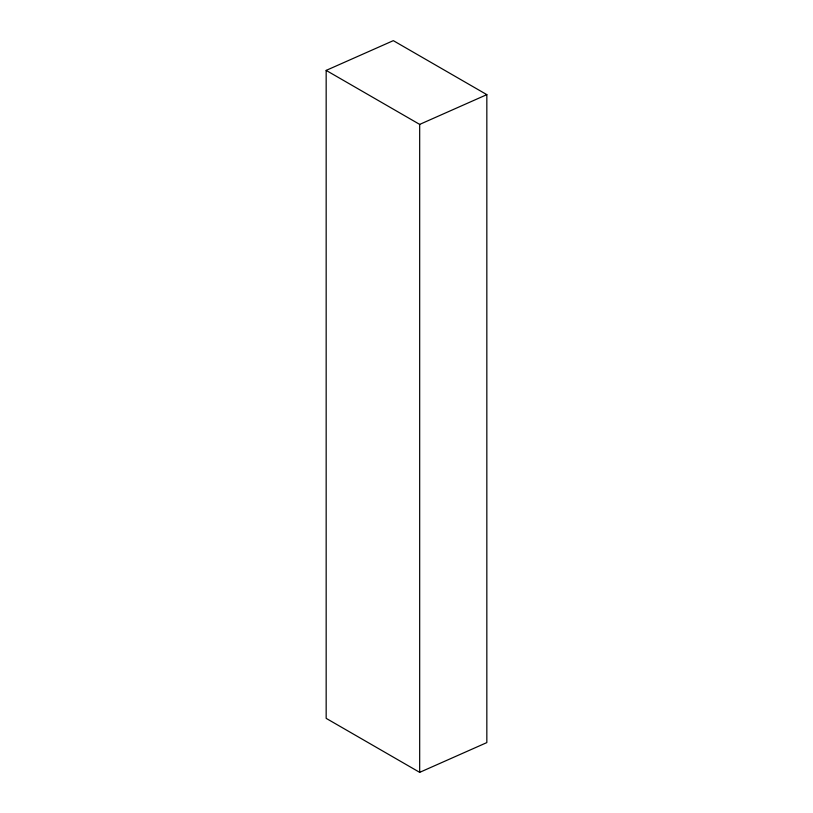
<?xml version="1.0" encoding="UTF-8"?>
<svg xmlns="http://www.w3.org/2000/svg" width="813" height="813" viewBox="0 0 813 813"><rect width="100%" height="100%" fill="white"/><g stroke="black" fill="none" stroke-linecap="round" stroke-linejoin="round"><path stroke-width="1.22" d="M326.165 70.396L326.165 718.357L419.681 772.35L486.835 742.594L486.835 94.643L393.319 40.65L326.165 70.396L419.681 124.399L486.835 94.643M419.681 772.35L419.681 124.399"/></g></svg>
